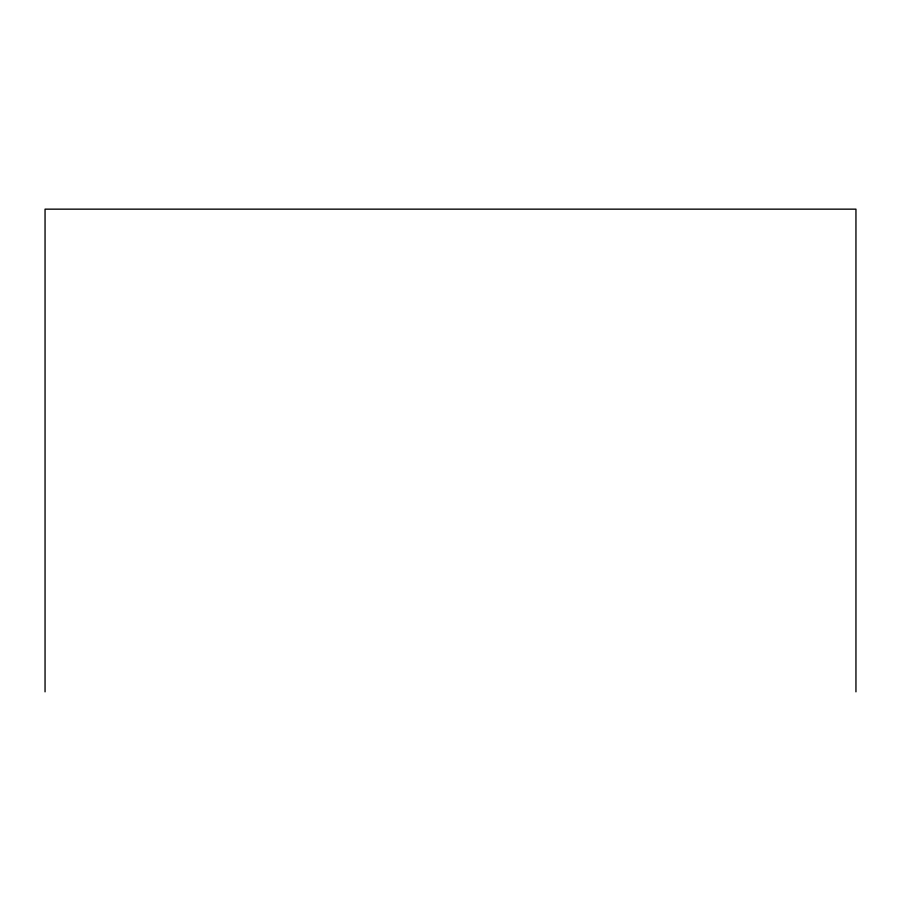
<?xml version="1.0" encoding="UTF-8"?>
<svg xmlns="http://www.w3.org/2000/svg" width="901" height="901" viewBox="0 0 901 901"><rect width="100%" height="100%" fill="white"/><g stroke="black" fill="none" stroke-linecap="round" stroke-linejoin="round"><path stroke-width="1.35" d="M855.95 691.844L855.95 209.156L45.05 209.156L45.05 691.844"/></g></svg>
